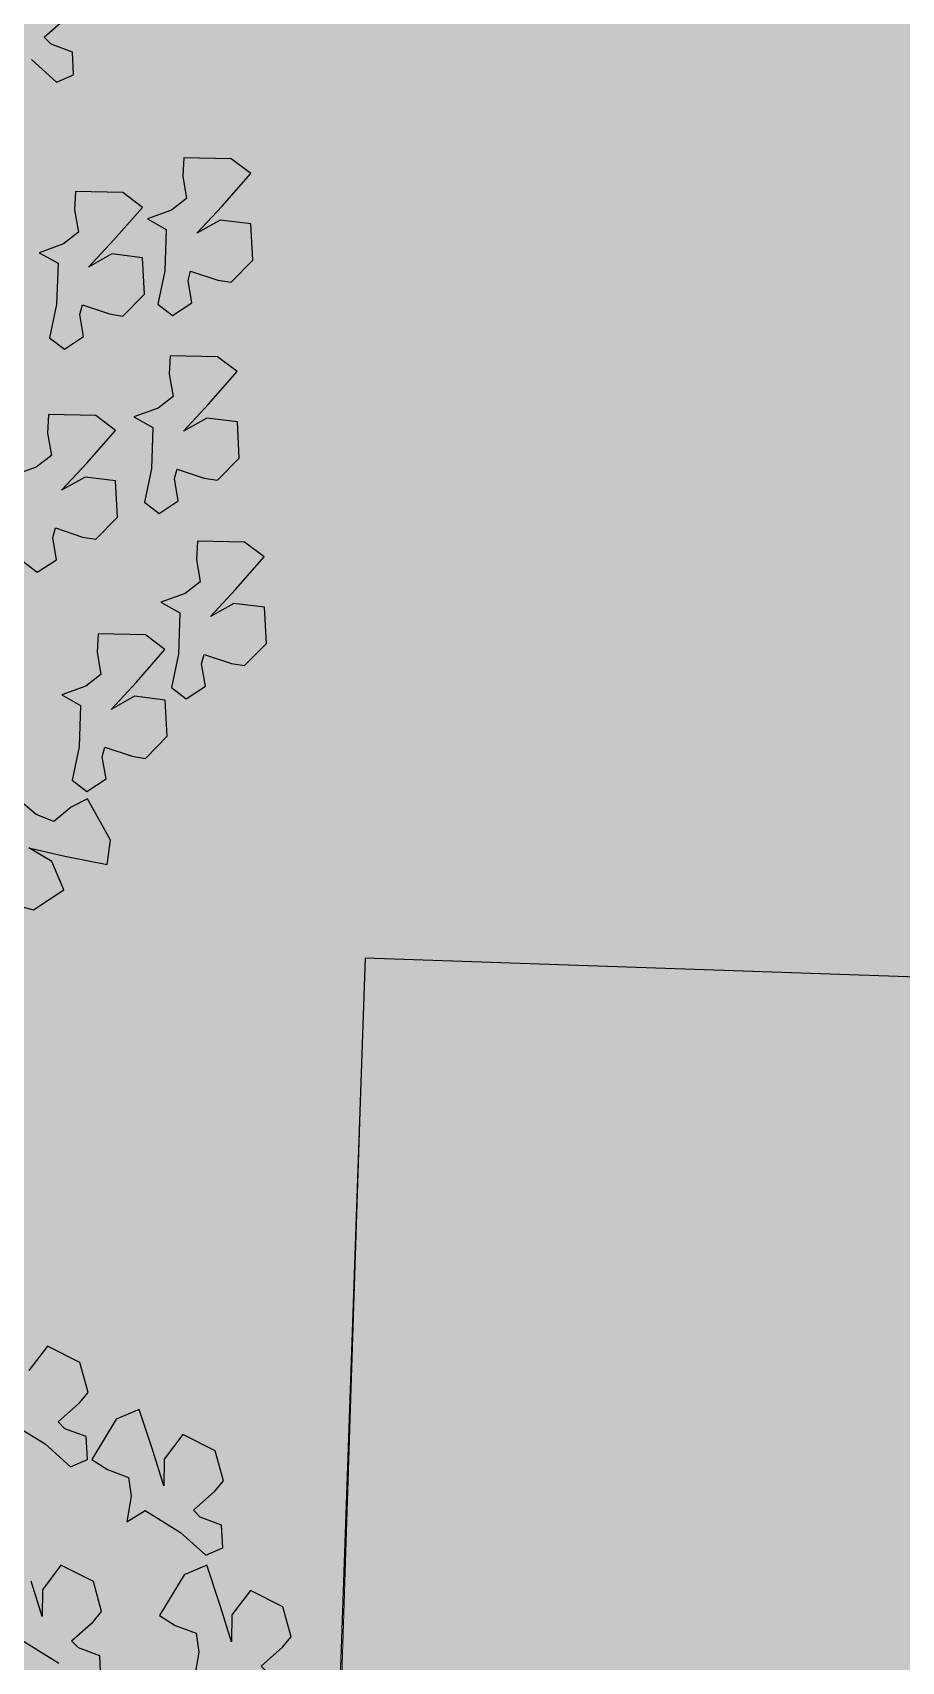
# Model space of a CAD drawing. Header units: millimetres. Extents: x -1042495 to -977915, y 3191218 to 3280168.
# Drawn here: x -1022364 to -1021411, y 3228307 to 3230092 of the extents above; entities that cross this region are included whole.
import ezdxf

# ---------------------------------------------------------------- set-up
doc = ezdxf.new("R2010")
doc.units = ezdxf.units.MM
doc.layers.get('0').update_dxf_attribs({"lineweight": 15})
for name, color, linetype in [('000 Дом', 7, 'Continuous'), ('000 Привязки', 1, 'Continuous'), ('A绿-TXT', 252, 'Continuous')]:
    doc.layers.add(name, color=color, linetype=linetype)
doc.layers.add('кустарники лиственные', color=7, linetype='Continuous', lineweight=20, true_color=0x455c00)

# ---------------------------------------------------------------- blocks, each defined once
blk = doc.blocks.new('A$C6E9D230D')
at = {"layer": 'A绿-TXT', "color": 254, "true_color": 0xfeeab9}
for p, q in [((1912.7, 614.3), (1884.3, 568.5)), ((1628.6, 596.7), (1600.1, 550.9)), ((1660.4, 572.4), (1706.4, 586.7)), ((1695.3, 572.1), (1660.4, 572.4)), ((1727.1, 547.9), (1695.3, 572.1)), ((2011.3, 565.5), (1979.5, 589.7)), ((1884.3, 568.5), (1854.8, 535.7)), ((1903.9, 542.7), (1913.1, 551.7)), ((1913.1, 551.7), (1937.8, 523.9)), ((1990, 523.5), (2011.3, 565.5)), ((1619.8, 525.1), (1629, 534.1)), ((1629, 534.1), (1653.6, 506.3)), ((1705.8, 505.9), (1727.1, 547.9)), ((1854.8, 535.7), (1864.1, 513.6)), ((1893.8, 515.2), (1903.9, 542.7)), ((1609.6, 497.6), (1619.8, 525.1)), ((1864.2, 507.8), (1851, 487.7)), ((1864.1, 513.6), (1893.8, 515.2)), ((1916.6, 476.1), (1864.2, 507.8)), ((1937.8, 523.9), (1951.2, 512.8)), ((1951.2, 512.8), (1990, 523.5)), ((1580, 496), (1609.6, 497.6)), ((1653.6, 506.3), (1667, 495.2)), ((1667, 495.2), (1705.8, 505.9)), ((1851, 487.7), (1840.9, 460.3)), ((1929, 446.6), (1916.6, 476.1)), ((1816.4, 456.8), (1783.5, 462.6)), ((1783.5, 462.6), (1798, 438.7)), ((1840.9, 460.3), (1816.4, 456.8)), ((1875.8, 428.7), (1929, 446.6)), ((1798, 438.7), (1769.5, 392.9)), ((1829.8, 414.4), (1875.8, 428.7)), ((1662, 420), (1648.9, 399.9)), ((1714.5, 388.2), (1662, 420)), ((1864.7, 414.1), (1829.8, 414.4)), ((1896.5, 389.9), (1864.7, 414.1)), ((1648.9, 399.9), (1638.8, 372.4)), ((1726.9, 358.7), (1714.5, 388.2)), ((1769.5, 392.9), (1740.1, 360)), ((1875.2, 347.9), (1896.5, 389.9)), ((1614.3, 368.9), (1581.4, 374.7)), ((1638.8, 372.4), (1614.3, 368.9)), ((1740.1, 360), (1749.4, 338)), ((1779.1, 339.6), (1789.2, 367.1)), ((1789.2, 367.1), (1798.4, 376.1)), ((1798.4, 376.1), (1823, 348.3)), ((474.5, 341.4), (464.3, 302.4)), ((1627.7, 326.5), (1673.7, 340.8)), ((1673.7, 340.8), (1726.9, 358.7)), ((1749.4, 338), (1779.1, 339.6)), ((1823, 348.3), (1836.4, 337.2)), ((1836.4, 337.2), (1875.2, 347.9)), ((588.1, 298.9), (609.6, 324.5)), ((1038.5, 298.6), (1027.1, 330)), ((1662.6, 326.3), (1627.7, 326.5)), ((1694.4, 302), (1662.6, 326.3)), ((464.3, 302.4), (490.1, 263)), ((527, 278.4), (544.7, 308.5)), ((544.7, 308.5), (534, 261.5)), ((578.8, 276), (588.1, 298.9)), ((916.6, 316.3), (902.1, 297.3)), ((902.1, 297.3), (918.3, 272.3)), ((1053.8, 279.1), (1038.5, 298.6)), ((1567.4, 305), (1538, 272.2)), ((1673.1, 260), (1694.4, 302)), ((490.1, 263), (527, 278.4)), ((597.6, 253.5), (578.8, 276)), ((918.3, 272.3), (947.2, 277.3)), ((947.2, 277.3), (959.6, 273.9)), ((1082.6, 284.1), (1053.8, 279.1)), ((1106.6, 282.8), (1082.6, 284.1)), ((1105.3, 221.5), (1106.6, 282.8)), ((1206.1, 281.3), (1191.7, 262.2)), ((1249.3, 272.2), (1206.1, 281.3)), ((1316.6, 294.9), (1303.2, 270.4)), ((1328.1, 263.5), (1316.6, 294.9)), ((1576.9, 251.7), (1587, 279.2)), ((1587, 279.2), (1596.2, 288.3)), ((1596.2, 288.3), (1620.9, 260.4)), ((534, 261.5), (523, 206.5)), ((743, 265.6), (729.5, 241.1)), ((754.4, 234.3), (743, 265.6)), ((959.6, 273.9), (947.9, 238.6)), ((1025.7, 235.4), (1008.5, 265.8)), ((1008.5, 265.8), (1043.9, 233.1)), ((1191.7, 262.2), (1207.9, 237.3)), ((1303.2, 270.4), (1249.3, 272.2)), ((1343.3, 244), (1328.1, 263.5)), ((1538, 272.2), (1547.2, 250.2)), ((1620.9, 260.4), (1634.3, 249.4)), ((1634.3, 249.4), (1673.1, 260)), ((608.4, 232.1), (597.6, 253.5)), ((632.4, 252), (618, 232.9)), ((618, 232.9), (634.2, 208)), ((675.6, 242.9), (632.4, 252)), ((729.5, 241.1), (675.6, 242.9)), ((769.6, 214.7), (754.4, 234.3)), ((947.9, 238.6), (945, 221.5)), ((1020.6, 195.7), (1025.7, 235.4)), ((1043.9, 233.1), (1086, 196)), ((1207.9, 237.3), (1236.7, 242.3)), ((1236.7, 242.3), (1249.2, 238.8)), ((1249.2, 238.8), (1237.4, 203.6)), ((1372.2, 249), (1343.3, 244)), ((1396.1, 247.7), (1372.2, 249)), ((1394.9, 186.4), (1396.1, 247.7)), ((1547.2, 250.2), (1576.9, 251.7)), ((554.7, 202.5), (608.4, 232.1)), ((634.2, 208), (663, 213)), ((663, 213), (675.5, 209.5)), ((798.5, 219.7), (769.6, 214.7)), ((822.4, 218.4), (798.5, 219.7)), ((821.2, 157.1), (822.4, 218.4)), ((945, 221.5), (973.6, 193.2)), ((1086, 196), (1105.3, 221.5)), ((1315.3, 200.4), (1298, 230.7)), ((1298, 230.7), (1333.4, 198)), ((523, 206.5), (554.7, 202.5)), ((675.5, 209.5), (663.7, 174.3)), ((741.6, 171.1), (724.3, 201.4)), ((724.3, 201.4), (759.7, 168.7)), ((973.6, 193.2), (1020.6, 195.7)), ((1237.4, 203.6), (1234.5, 186.4)), ((1310.1, 160.7), (1315.3, 200.4)), ((1333.4, 198), (1375.5, 160.9)), ((663.7, 174.3), (660.8, 157.1)), ((736.5, 131.4), (741.6, 171.1)), ((1103.6, 172), (1090.1, 147.5)), ((1115, 140.6), (1103.6, 172)), ((1234.5, 186.4), (1263.1, 158.1)), ((1375.5, 160.9), (1394.9, 186.4)), ((660.8, 157.1), (689.4, 128.8)), ((759.7, 168.7), (801.9, 131.6)), ((801.9, 131.6), (821.2, 157.1)), ((993.1, 158.3), (978.6, 139.3)), ((1036.2, 149.2), (993.1, 158.3)), ((1090.1, 147.5), (1036.2, 149.2)), ((1263.1, 158.1), (1310.1, 160.7)), ((1360.4, 154.4), (1346.9, 129.9)), ((1371.8, 123), (1360.4, 154.4)), ((689.4, 128.8), (736.5, 131.4)), ((863.2, 136.8), (849.7, 112.3)), ((874.6, 105.4), (863.2, 136.8)), ((978.6, 139.3), (994.8, 114.3)), ((1130.3, 121.1), (1115, 140.6)), ((1249.9, 140.7), (1235.4, 121.7)), ((1293, 131.6), (1249.9, 140.7)), ((1346.9, 129.9), (1293, 131.6)), ((752.7, 123.1), (738.2, 104.1)), ((795.8, 114), (752.7, 123.1)), ((849.7, 112.3), (795.8, 114)), ((994.8, 114.3), (1023.7, 119.3)), ((1023.7, 119.3), (1036.1, 115.9)), ((1036.1, 115.9), (1024.4, 80.6)), ((1102.2, 77.4), (1085, 107.8)), ((1085, 107.8), (1120.4, 75.1)), ((1159.1, 126.1), (1130.3, 121.1)), ((1183.1, 124.8), (1159.1, 126.1)), ((1181.8, 63.5), (1183.1, 124.8)), ((1235.4, 121.7), (1251.6, 96.7)), ((1387.1, 103.5), (1371.8, 123)), ((1415.9, 108.5), (1387.1, 103.5)), ((1439.9, 107.2), (1415.9, 108.5)), ((1438.6, 45.9), (1439.9, 107.2)), ((738.2, 104.1), (754.4, 79.1)), ((889.9, 85.9), (874.6, 105.4)), ((918.7, 90.9), (889.9, 85.9)), ((942.7, 89.6), (918.7, 90.9)), ((941.4, 28.3), (942.7, 89.6)), ((1251.6, 96.7), (1280.5, 101.7)), ((1280.5, 101.7), (1292.9, 98.3)), ((1292.9, 98.3), (1281.2, 63)), ((1359, 59.8), (1341.8, 90.2)), ((1341.8, 90.2), (1377.2, 57.5)), ((754.4, 79.1), (783.3, 84.1)), ((783.3, 84.1), (795.7, 80.7)), ((795.7, 80.7), (784, 45.4)), ((861.8, 42.2), (844.6, 72.6)), ((844.6, 72.6), (880, 39.9)), ((1024.4, 80.6), (1021.5, 63.5)), ((1021.5, 63.5), (1050.1, 35.2)), ((1097.1, 37.7), (1102.2, 77.4)), ((1120.4, 75.1), (1162.5, 38)), ((1162.5, 38), (1181.8, 63.5)), ((784, 45.4), (781.1, 28.3)), ((1281.2, 63), (1278.3, 45.9)), ((1278.3, 45.9), (1306.9, 17.6)), ((1353.9, 20.1), (1359, 59.8)), ((1377.2, 57.5), (1419.3, 20.4)), ((1419.3, 20.4), (1438.6, 45.9)), ((781.1, 28.3), (809.7, 0)), ((856.7, 2.5), (861.8, 42.2)), ((880, 39.9), (922.1, 2.8)), ((922.1, 2.8), (941.4, 28.3)), ((1050.1, 35.2), (1097.1, 37.7)), ((809.7, 0), (856.7, 2.5)), ((1306.9, 17.6), (1353.9, 20.1))]:
    blk.add_line(p, q, dxfattribs=at)

msp = doc.modelspace()

# ---------------------------------------------------------------- hatches: boundary and pattern name
at = {"layer": '000 Привязки', "true_color": 0x999b37}
h = msp.add_hatch(color=55, dxfattribs=at)
h.dxf.hatch_style = 1
h.paths.add_polyline_path([(-985643, 3228982.2), (-1025266.5, 3230354), (-1023687.3, 3222587.9), (-1023695.8, 3222326.6, -0.141393), (-1016943.1, 3220224.1), (-1016496.2, 3221622.5), (-1016210.4, 3221531.2), (-1016210.4, 3221531.2), (-1015958.5, 3222328.6, 0.496147), (-1017796.3, 3224930), (-1018132, 3224941.7), (-1018164.5, 3223942.2), (-1022162.2, 3224080.6), (-1022172.6, 3224081), (-1021999.6, 3229078), (-1018002, 3228939.6), (-1018067, 3226940.6), (-1015555.4, 3226853.6, 0.203219), (-1014097.8, 3227412.9, -0.203219), (-1012640.1, 3227972.2), (-1003637.5, 3227660.6), (-997111.3, 3227434.6, -0.41494), (-995181.9, 3225361.7), (-995439.3, 3220447), (-995844.2, 3217958), (-995545.8, 3217862.6), (-996001.9, 3216435.5, -0.000058), (-995902.5, 3216403.7, -0.054849), (-993774.3, 3214093.5), (-991611.2, 3211415.6), (-989700.5, 3215862.1)])
at = {"layer": '000 Привязки', "linetype": 'ByBlock', "true_color": 0x636466}
h = msp.add_hatch(color=251, dxfattribs=at)
h.dxf.hatch_style = 1
h.paths.add_polyline_path([(-1021999.6, 3229078), (-1018002, 3228939.6), (-1018164.5, 3223942.2), (-1022162.2, 3224080.6)])

# ---------------------------------------------------------------- linework, layer by layer
msp.add_lwpolyline([(-1021999.6, 3229078), (-1018002, 3228939.6), (-1018164.5, 3223942.2), (-1022162.2, 3224080.6)], close=True)
at = {"layer": '000 Дом'}
for q in [(-1022172.6, 3224081), (-1018002, 3228939.6)]:
    msp.add_line((-1021999.6, 3229078), q, dxfattribs=at)

# ---------------------------------------------------------------- block references
at = {"layer": 'кустарники лиственные', "xscale": 0.8449588223999995, "yscale": 0.8449588223999995, "zscale": 0.8449588223999995, "rotation": 90}
for p in [(-1022107.8, 3228738.2), (-1021870.1, 3226953)]:
    msp.add_blockref('A$C6E9D230D', p, dxfattribs=at)

doc.saveas('drawing.dxf')
